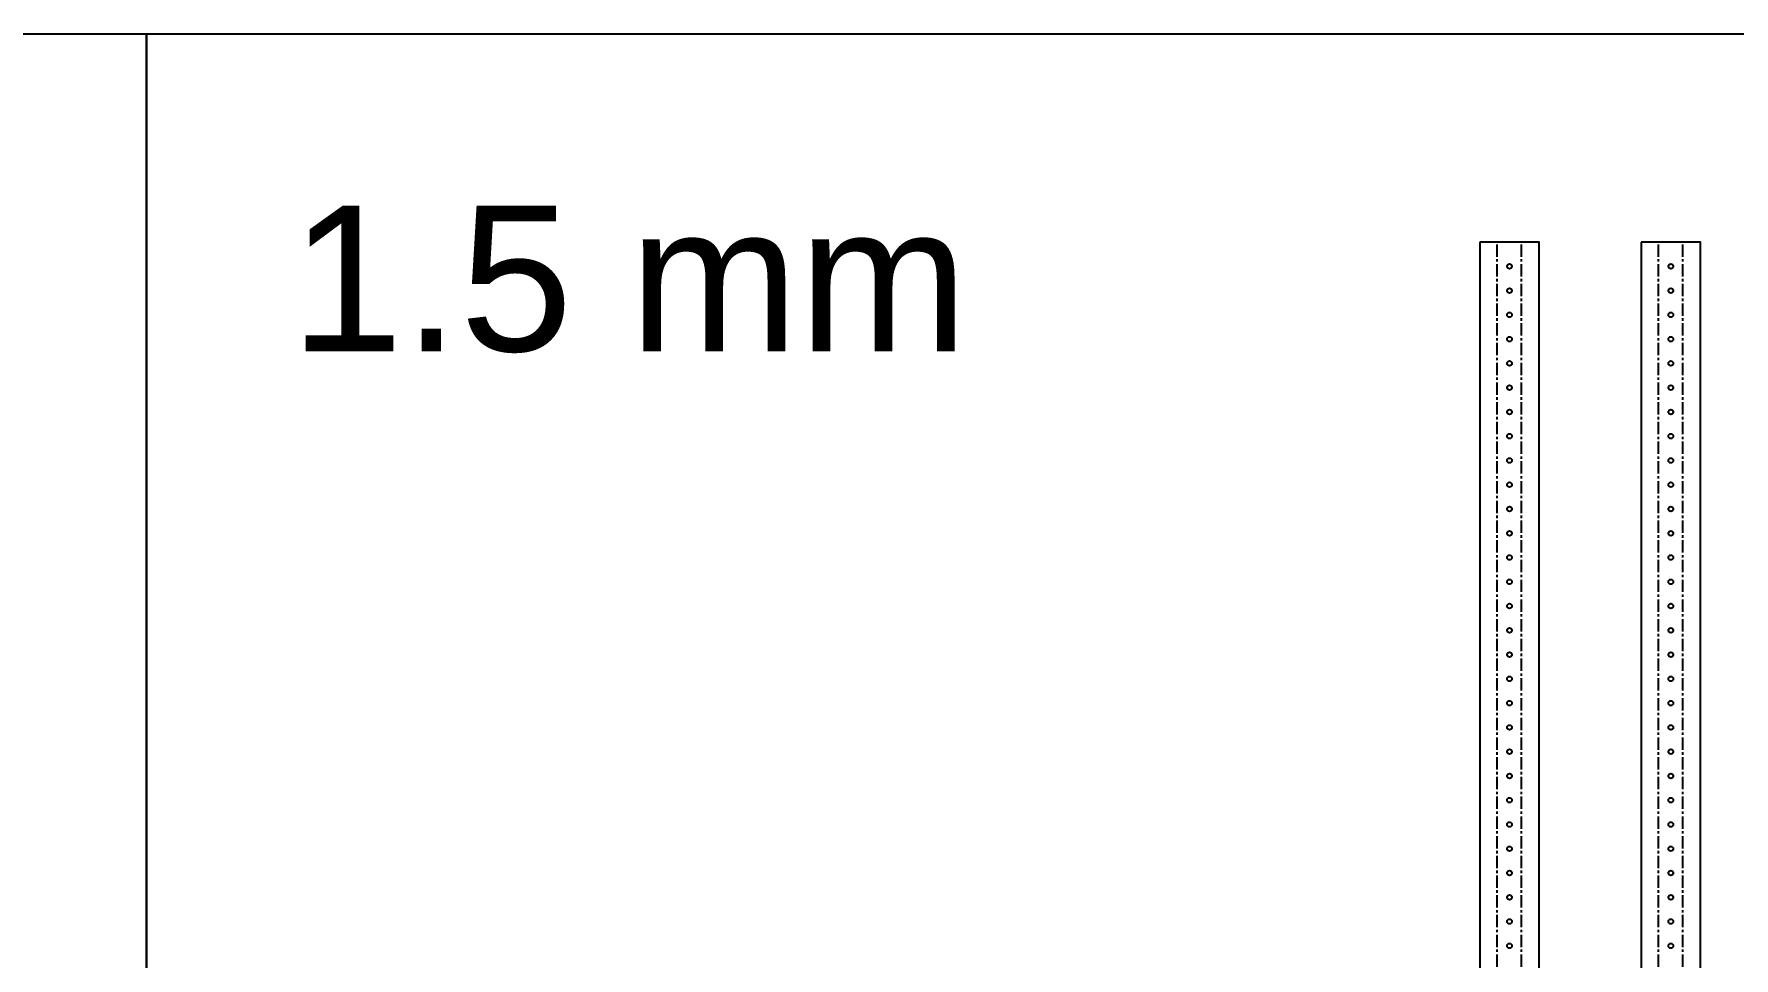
# Model space of a CAD drawing. Header units: inches. Extents: x 931 to 7871, y 712 to 4412.
# Drawn here: x 4401 to 6154, y 3460 to 4412 of the extents above; entities that cross this region are included whole.
import ezdxf

# ---------------------------------------------------------------- set-up
doc = ezdxf.new("R2010")
doc.units = ezdxf.units.IN
doc.header["$MEASUREMENT"] = 0
doc.linetypes.add('CENTERX2', pattern=[20.32, 12.7, -2.54, 2.54, -2.54])
doc.layers.add('Bending Lines', color=4, linetype='Continuous')
doc.layers.add('NOTE', color=2, linetype='Continuous')
doc.styles.get("Standard").update_dxf_attribs({"font": 'arial.ttf'})

msp = doc.modelspace()

# ---------------------------------------------------------------- linework, layer by layer
for points in [[(5891.6, 4197.6), (5891.6, 2597.6), (5952.6, 2597.6), (5952.6, 4197.6)], [(6057.9, 4197.6), (6057.9, 2597.6), (6118.9, 2597.6), (6118.9, 4197.6)]]:
    msp.add_lwpolyline(points, close=True)
for centre in [(5922.1, 4172.6), (6088.4, 4172.6), (5922.1, 4147.6), (6088.4, 4147.6), (5922.1, 4122.6), (6088.4, 4122.6), (5922.1, 4097.6), (6088.4, 4097.6), (5922.1, 4072.6), (6088.4, 4072.6), (5922.1, 4047.6), (6088.4, 4047.6), (5922.1, 4022.6), (6088.4, 4022.6), (5922.1, 3997.6), (6088.4, 3997.6), (5922.1, 3972.6), (6088.4, 3972.6), (5922.1, 3947.6), (6088.4, 3947.6), (5922.1, 3922.6), (6088.4, 3922.6), (5922.1, 3897.6), (6088.4, 3897.6), (5922.1, 3872.6), (6088.4, 3872.6), (5922.1, 3847.6), (6088.4, 3847.6), (5922.1, 3822.6), (6088.4, 3822.6), (5922.1, 3797.6), (6088.4, 3797.6), (5922.1, 3772.6), (6088.4, 3772.6), (5922.1, 3747.6), (6088.4, 3747.6), (5922.1, 3722.6), (6088.4, 3722.6), (5922.1, 3697.6), (6088.4, 3697.6), (5922.1, 3672.6), (6088.4, 3672.6), (5922.1, 3647.6), (6088.4, 3647.6), (5922.1, 3622.6), (5922.1, 3622.6), (6088.4, 3622.6), (6088.4, 3622.6), (5922.1, 3597.6), (5922.1, 3597.6), (6088.4, 3597.6), (6088.4, 3597.6), (5922.1, 3572.6), (5922.1, 3572.6), (6088.4, 3572.6), (6088.4, 3572.6), (5922.1, 3547.6), (5922.1, 3547.6), (6088.4, 3547.6), (6088.4, 3547.6), (5922.1, 3522.6), (5922.1, 3522.6), (6088.4, 3522.6), (6088.4, 3522.6), (5922.1, 3497.6), (5922.1, 3497.6), (6088.4, 3497.6), (6088.4, 3497.6), (5922.1, 3472.6), (5922.1, 3472.6), (6088.4, 3472.6), (6088.4, 3472.6)]:
    msp.add_circle(centre, 2.5)
at = {"layer": 'Bending Lines', "color": 4, "linetype": 'CENTERX2'}
for p, q in [((5909.6, 2597.6), (5909.6, 4197.6)), ((5934.6, 2597.6), (5934.6, 4197.6)), ((6075.9, 2597.6), (6075.9, 4197.6)), ((6100.9, 2597.6), (6100.9, 4197.6))]:
    msp.add_line(p, q, dxfattribs=at)
at = {"layer": 'NOTE'}
for points in [[(931.4, 4412), (4517.2, 4412), (4517.2, 712), (931.4, 712)], [(4517.2, 4412), (7871.3, 4412), (7871.3, 2116.6), (4517.2, 2116.6)]]:
    msp.add_lwpolyline(points, close=True, dxfattribs=at)

# ---------------------------------------------------------------- texts
at = {"layer": 'NOTE', "insert": (4665.4, 4235.2), "char_height": 150, "attachment_point": 1}
msp.add_mtext_dynamic_manual_height_columns('1.5 mm', width=837.592, gutter_width=1, heights=[0], dxfattribs=at)

doc.saveas('drawing.dxf')
